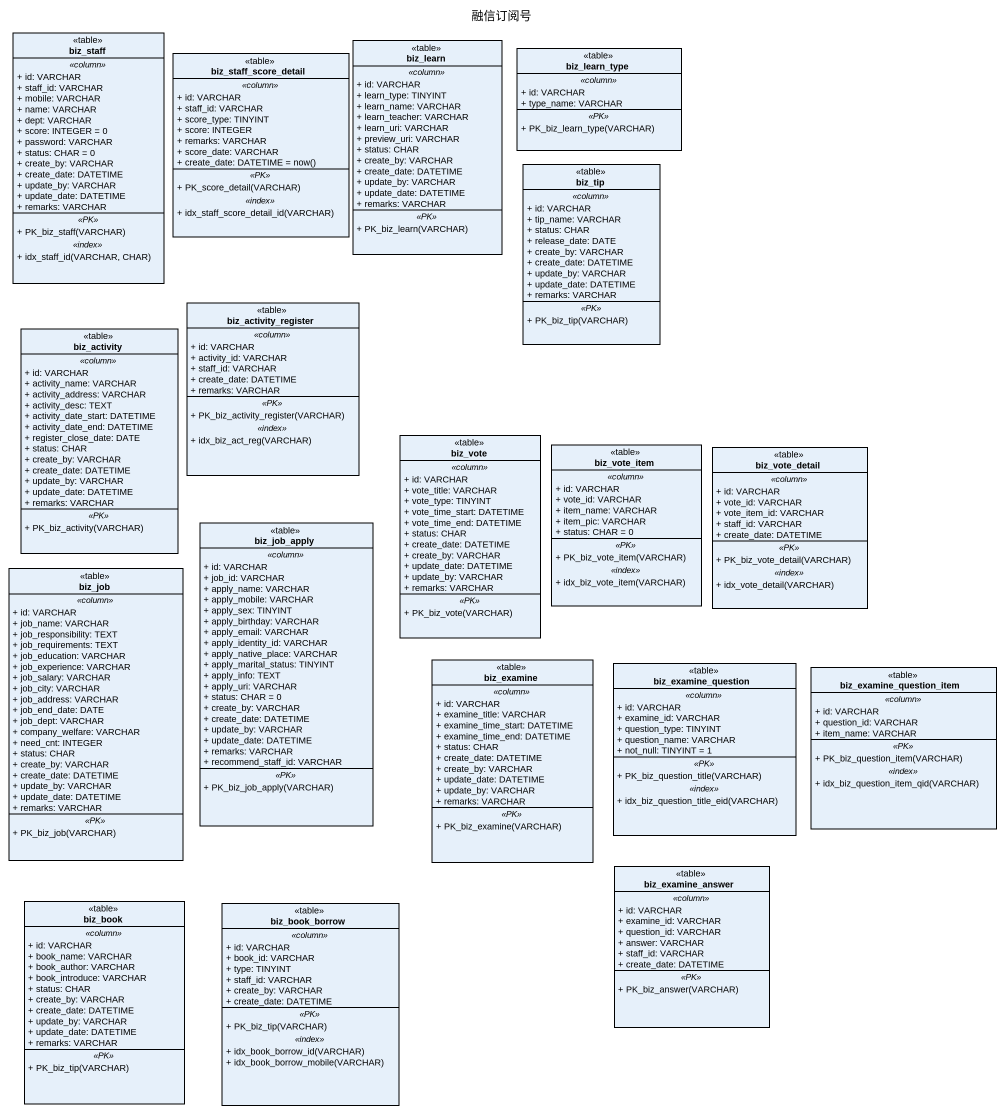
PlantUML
@startuml
title 融信订阅号
hide circle
hide empty members
skinparam classAttributeIconSize 0
class biz_staff <<table>> {
  .. <<column>> ..
  + id: VARCHAR
  + staff_id: VARCHAR
  + mobile: VARCHAR
  + name: VARCHAR
  + dept: VARCHAR
  + score: INTEGER = 0
  + password: VARCHAR
  + status: CHAR = 0
  + create_by: VARCHAR
  + create_date: DATETIME
  + update_by: VARCHAR
  + update_date: DATETIME
  + remarks: VARCHAR
  .. <<PK>> ..
  + PK_biz_staff(VARCHAR)
  .. <<index>> ..
  + idx_staff_id(VARCHAR, CHAR)
}
class biz_learn <<table>> {
  .. <<column>> ..
  + id: VARCHAR
  + learn_type: TINYINT
  + learn_name: VARCHAR
  + learn_teacher: VARCHAR
  + learn_uri: VARCHAR
  + preview_uri: VARCHAR
  + status: CHAR
  + create_by: VARCHAR
  + create_date: DATETIME
  + update_by: VARCHAR
  + update_date: DATETIME
  + remarks: VARCHAR
  .. <<PK>> ..
  + PK_biz_learn(VARCHAR)
}
class biz_learn_type <<table>> {
  .. <<column>> ..
  + id: VARCHAR
  + type_name: VARCHAR
  .. <<PK>> ..
  + PK_biz_learn_type(VARCHAR)
}
class biz_staff_score_detail <<table>> {
  .. <<column>> ..
  + id: VARCHAR
  + staff_id: VARCHAR
  + score_type: TINYINT
  + score: INTEGER
  + remarks: VARCHAR
  + score_date: VARCHAR
  {field} + create_date: DATETIME = now()
  .. <<PK>> ..
  + PK_score_detail(VARCHAR)
  .. <<index>> ..
  + idx_staff_score_detail_id(VARCHAR)
}
class biz_tip <<table>> {
  .. <<column>> ..
  + id: VARCHAR
  + tip_name: VARCHAR
  + status: CHAR
  + release_date: DATE
  + create_by: VARCHAR
  + create_date: DATETIME
  + update_by: VARCHAR
  + update_date: DATETIME
  + remarks: VARCHAR
  .. <<PK>> ..
  + PK_biz_tip(VARCHAR)
}
class biz_activity_register <<table>> {
  .. <<column>> ..
  + id: VARCHAR
  + activity_id: VARCHAR
  + staff_id: VARCHAR
  + create_date: DATETIME
  + remarks: VARCHAR
  .. <<PK>> ..
  + PK_biz_activity_register(VARCHAR)
  .. <<index>> ..
  + idx_biz_act_reg(VARCHAR)
}
class biz_activity <<table>> {
  .. <<column>> ..
  + id: VARCHAR
  + activity_name: VARCHAR
  + activity_address: VARCHAR
  + activity_desc: TEXT
  + activity_date_start: DATETIME
  + activity_date_end: DATETIME
  + register_close_date: DATE
  + status: CHAR
  + create_by: VARCHAR
  + create_date: DATETIME
  + update_by: VARCHAR
  + update_date: DATETIME
  + remarks: VARCHAR
  .. <<PK>> ..
  + PK_biz_activity(VARCHAR)
}
class biz_vote <<table>> {
  .. <<column>> ..
  + id: VARCHAR
  + vote_title: VARCHAR
  + vote_type: TINYINT
  + vote_time_start: DATETIME
  + vote_time_end: DATETIME
  + status: CHAR
  + create_date: DATETIME
  + create_by: VARCHAR
  + update_date: DATETIME
  + update_by: VARCHAR
  + remarks: VARCHAR
  .. <<PK>> ..
  + PK_biz_vote(VARCHAR)
}
class biz_vote_item <<table>> {
  .. <<column>> ..
  + id: VARCHAR
  + vote_id: VARCHAR
  + item_name: VARCHAR
  + item_pic: VARCHAR
  + status: CHAR = 0
  .. <<PK>> ..
  + PK_biz_vote_item(VARCHAR)
  .. <<index>> ..
  + idx_biz_vote_item(VARCHAR)
}
class biz_vote_detail <<table>> {
  .. <<column>> ..
  + id: VARCHAR
  + vote_id: VARCHAR
  + vote_item_id: VARCHAR
  + staff_id: VARCHAR
  + create_date: DATETIME
  .. <<PK>> ..
  + PK_biz_vote_detail(VARCHAR)
  .. <<index>> ..
  + idx_vote_detail(VARCHAR)
}
class biz_job_apply <<table>> {
  .. <<column>> ..
  + id: VARCHAR
  + job_id: VARCHAR
  + apply_name: VARCHAR
  + apply_mobile: VARCHAR
  + apply_sex: TINYINT
  + apply_birthday: VARCHAR
  + apply_email: VARCHAR
  + apply_identity_id: VARCHAR
  + apply_native_place: VARCHAR
  + apply_marital_status: TINYINT
  + apply_info: TEXT
  + apply_uri: VARCHAR
  + status: CHAR = 0
  + create_by: VARCHAR
  + create_date: DATETIME
  + update_by: VARCHAR
  + update_date: DATETIME
  + remarks: VARCHAR
  + recommend_staff_id: VARCHAR
  .. <<PK>> ..
  + PK_biz_job_apply(VARCHAR)
}
class biz_job <<table>> {
  .. <<column>> ..
  + id: VARCHAR
  + job_name: VARCHAR
  + job_responsibility: TEXT
  + job_requirements: TEXT
  + job_education: VARCHAR
  + job_experience: VARCHAR
  + job_salary: VARCHAR
  + job_city: VARCHAR
  + job_address: VARCHAR
  + job_end_date: DATE
  + job_dept: VARCHAR
  + company_welfare: VARCHAR
  + need_cnt: INTEGER
  + status: CHAR
  + create_by: VARCHAR
  + create_date: DATETIME
  + update_by: VARCHAR
  + update_date: DATETIME
  + remarks: VARCHAR
  .. <<PK>> ..
  + PK_biz_job(VARCHAR)
}
class biz_examine <<table>> {
  .. <<column>> ..
  + id: VARCHAR
  + examine_title: VARCHAR
  + examine_time_start: DATETIME
  + examine_time_end: DATETIME
  + status: CHAR
  + create_date: DATETIME
  + create_by: VARCHAR
  + update_date: DATETIME
  + update_by: VARCHAR
  + remarks: VARCHAR
  .. <<PK>> ..
  + PK_biz_examine(VARCHAR)
}
class biz_examine_question <<table>> {
  .. <<column>> ..
  + id: VARCHAR
  + examine_id: VARCHAR
  + question_type: TINYINT
  + question_name: VARCHAR
  + not_null: TINYINT = 1
  .. <<PK>> ..
  + PK_biz_question_title(VARCHAR)
  .. <<index>> ..
  + idx_biz_question_title_eid(VARCHAR)
}
class biz_examine_question_item <<table>> {
  .. <<column>> ..
  + id: VARCHAR
  + question_id: VARCHAR
  + item_name: VARCHAR
  .. <<PK>> ..
  + PK_biz_question_item(VARCHAR)
  .. <<index>> ..
  + idx_biz_question_item_qid(VARCHAR)
}
class biz_examine_answer <<table>> {
  .. <<column>> ..
  + id: VARCHAR
  + examine_id: VARCHAR
  + question_id: VARCHAR
  + answer: VARCHAR
  + staff_id: VARCHAR
  + create_date: DATETIME
  .. <<PK>> ..
  + PK_biz_answer(VARCHAR)
}
class biz_book <<table>> {
  .. <<column>> ..
  + id: VARCHAR
  + book_name: VARCHAR
  + book_author: VARCHAR
  + book_introduce: VARCHAR
  + status: CHAR
  + create_by: VARCHAR
  + create_date: DATETIME
  + update_by: VARCHAR
  + update_date: DATETIME
  + remarks: VARCHAR
  .. <<PK>> ..
  + PK_biz_tip(VARCHAR)
}
class biz_book_borrow <<table>> {
  .. <<column>> ..
  + id: VARCHAR
  + book_id: VARCHAR
  + type: TINYINT
  + staff_id: VARCHAR
  + create_by: VARCHAR
  + create_date: DATETIME
  .. <<PK>> ..
  + PK_biz_tip(VARCHAR)
  .. <<index>> ..
  + idx_book_borrow_id(VARCHAR)
  + idx_book_borrow_mobile(VARCHAR)
}
@enduml
